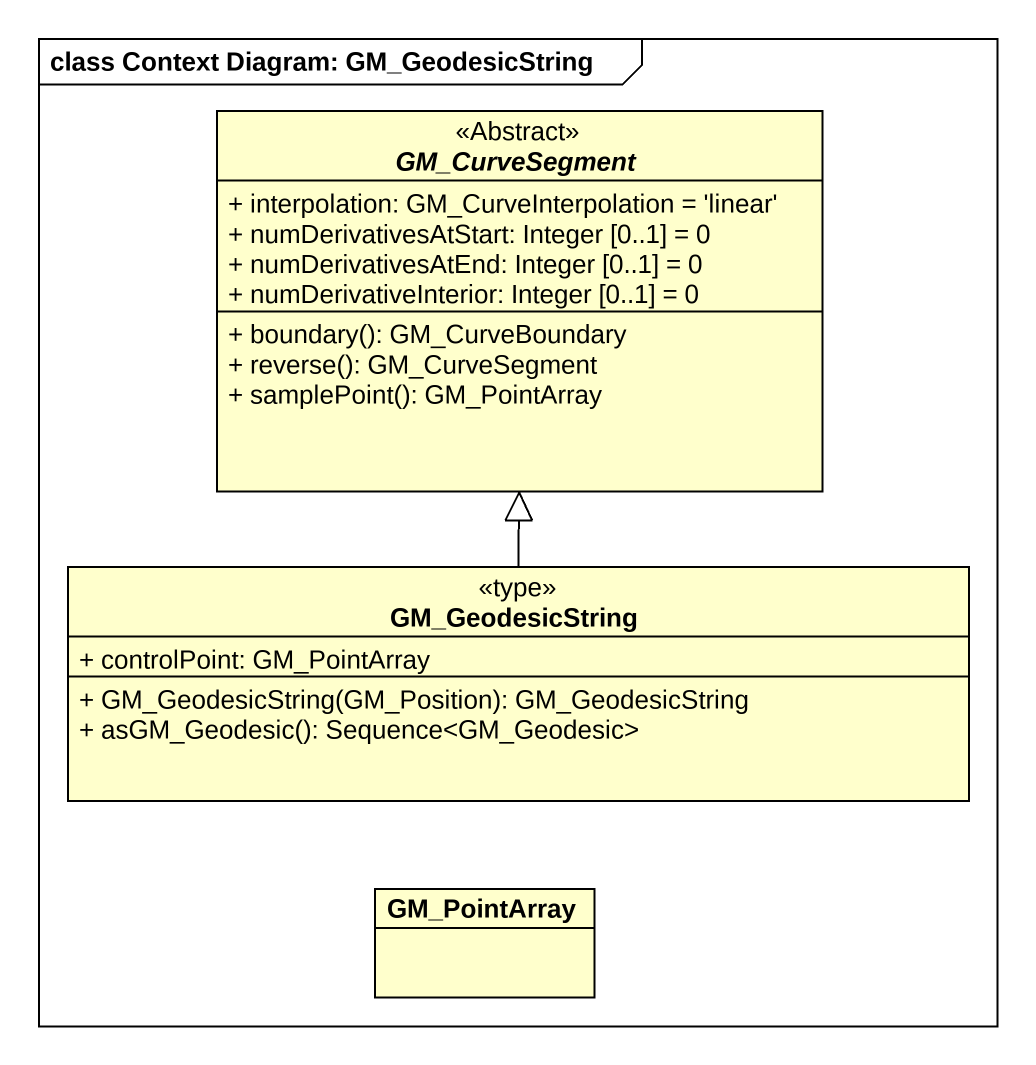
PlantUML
@startuml
mainframe class Context Diagram: GM_GeodesicString
hide circle
hide empty members
skinparam classAttributeIconSize 0
abstract class GM_CurveSegment <<Abstract>> {
  + interpolation: GM_CurveInterpolation = 'linear'
  + numDerivativesAtStart: Integer [0..1] = 0
  + numDerivativesAtEnd: Integer [0..1] = 0
  + numDerivativeInterior: Integer [0..1] = 0
  + boundary(): GM_CurveBoundary
  + reverse(): GM_CurveSegment
  + samplePoint(): GM_PointArray
}
class GM_GeodesicString <<type>> {
  + controlPoint: GM_PointArray
  + GM_GeodesicString(GM_Position): GM_GeodesicString
  + asGM_Geodesic(): Sequence<GM_Geodesic>
}
class GM_PointArray
GM_GeodesicString -up-|> GM_CurveSegment
@enduml
